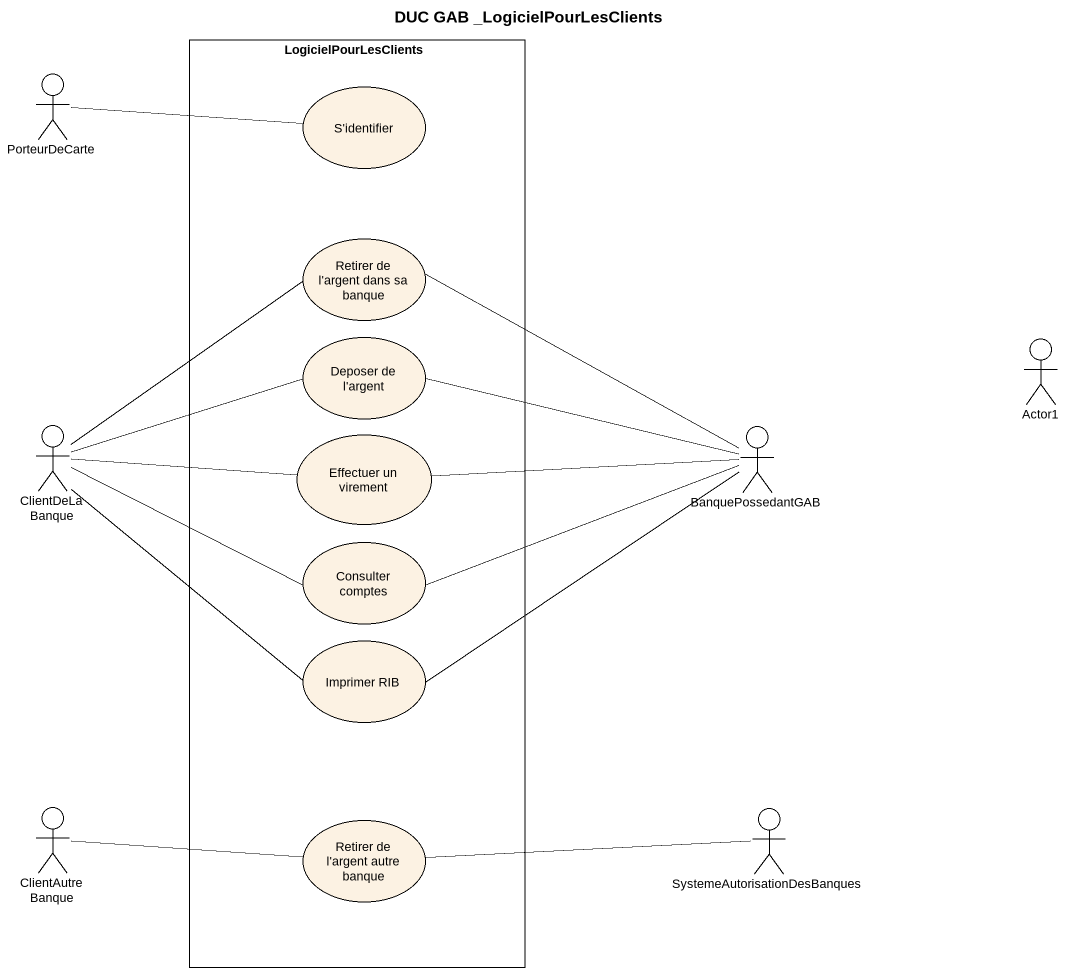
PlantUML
@startuml
title DUC GAB _LogicielPourLesClients
rectangle LogicielPourLesClients {
  usecase "S'identifier" as S_identifier
  usecase "Retirer de l'argent dans sa banque" as Retirer_de_l_argent_dans_sa
  usecase "Deposer de l'argent" as Deposer_de_l_argent
  usecase "Effectuer un virement" as Effectuer_un_virement
  usecase "Consulter comptes" as Consulter_comptes
  usecase "Imprimer RIB" as Imprimer_RIB
  usecase "Retirer de l'argent autre banque" as Retirer_de_l_argent_autre
}
actor PorteurDeCarte
actor Actor1
actor ClientDeLaBanque
actor BanquePossedantGAB
actor ClientAutreBanque
actor "SystemeAutorisationDesBanques" as SystemeAutorisationDesBanque
PorteurDeCarte -right- S_identifier
ClientDeLaBanque -up- Retirer_de_l_argent_dans_sa
ClientDeLaBanque -right- Deposer_de_l_argent
ClientDeLaBanque -right- Effectuer_un_virement
ClientDeLaBanque -right- Consulter_comptes
ClientDeLaBanque -- Imprimer_RIB
BanquePossedantGAB -left- Retirer_de_l_argent_dans_sa
BanquePossedantGAB -left- Deposer_de_l_argent
BanquePossedantGAB -left- Effectuer_un_virement
BanquePossedantGAB -left- Consulter_comptes
BanquePossedantGAB -left- Imprimer_RIB
ClientAutreBanque -right- Retirer_de_l_argent_autre
SystemeAutorisationDesBanque -left- Retirer_de_l_argent_autre
@enduml
